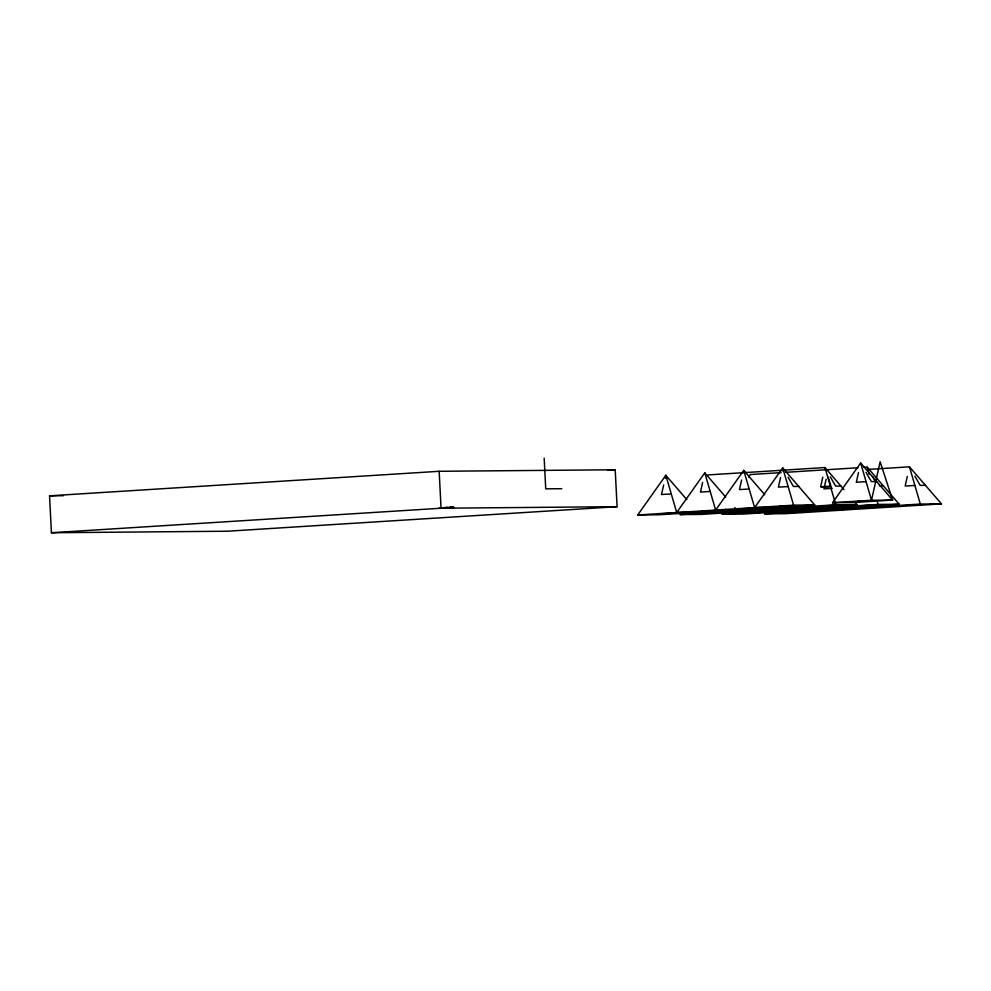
<?xml version="1.0" encoding="UTF-8"?>
<svg xmlns="http://www.w3.org/2000/svg" width="991" height="991" viewBox="0 0 991 991"><rect width="100%" height="100%" fill="white"/><g stroke="black" fill="none" stroke-linecap="round" stroke-linejoin="round"><path stroke-width="1.49" d="M665.295 478.319L665.828 475.284L686.813 499.6M854.948 502.288L856.955 504.605L835.822 504.791L679.975 514.602L701.095 514.416L701.64 511.381M782.172 470.96L782.717 467.913L814.701 504.976L658.854 514.787L637.721 514.973L665.828 475.284L676.692 512.52L697.813 512.335M663.673 484.896L661.517 494.509L671.254 493.902M702.631 482.444L700.476 492.056L710.225 491.449M741.602 479.991L739.447 489.604L749.184 488.997M780.561 477.538L778.406 487.151L788.142 486.544M822.803 477.166L820.659 486.779L830.396 486.172M826.098 479.26L823.942 488.873L832.291 488.34M858.479 472.633L856.323 482.245L866.072 481.626M907.31 476.436L905.155 486.048L914.891 485.441M676.692 512.52L704.787 472.831L725.784 497.148M734.777 507.565L736.771 509.882L715.651 510.068L743.745 470.378L764.742 494.695M864.14 467.38L867.212 467.182L899.196 504.246L743.349 514.056L722.228 514.242L725.734 509.275M748.564 477.03L750.323 474.54L781.081 472.608M775.742 507.429L754.609 507.615L782.717 467.913L793.58 505.162L814.701 504.976M832.539 502.71L860.634 463.008L892.631 500.071L853.66 502.524L832.539 502.71L871.498 500.257L892.643 500.071L880.132 461.781L871.51 500.244L860.634 463.008M442.63 507.85L449.889 507.615A47.011 1.065 -2.9 0 1 453.556 507.417M445.046 507.689L443.46 507.912L446.916 507.764A57.973 1.313 -2.9 0 1 452.02 507.503L453.667 507.417M447.796 507.466L445.839 507.689L448.304 507.677M443.064 507.826L439.199 508.185L446.557 507.813M443.733 507.764L440.661 508.073L444.179 507.937M446.817 507.528L442.097 507.999L445.665 507.813M443.411 507.788L445.182 507.64M444.501 507.702L447.35 507.479M49.55 495.822L439.174 471.295L615.213 469.759L617.083 506.686L227.459 531.226L51.421 532.749L49.55 495.822L63.449 495.698M607.52 470.254L615.213 469.759M708.07 474.912L824.958 467.554L843.96 489.554M785.702 472.323L857.983 467.764M869.342 469.35L909.465 466.823L941.45 503.874L785.603 513.685L764.47 513.871L920.329 504.06L941.45 503.874M51.421 532.749L441.045 508.222L617.083 506.686M821.477 487.312L831.214 486.692M637.721 514.973L793.58 505.162M677.51 513.041L662.483 513.697M716.468 510.588L701.455 511.245M755.439 508.135L740.413 508.792M794.398 505.683L779.372 506.339M872.328 500.777L857.302 501.434M719.763 512.669L704.737 513.326M758.722 510.216L743.696 510.873M797.681 507.764L782.667 508.42M836.652 505.311L821.626 505.967M701.095 514.416L856.955 504.605M722.228 514.242L878.076 504.419L899.196 504.246M762.005 512.31L746.991 512.966M800.976 509.857L785.95 510.514M839.934 507.404L824.908 508.061M878.893 504.939L863.879 505.608M804.258 511.938L789.232 512.595M843.217 509.485L828.203 510.142M882.188 507.033L867.162 507.689M921.147 504.58L906.121 505.237M445.826 507.85L447.907 507.726M446.916 507.764L450.087 507.603A56.363 1.276 -2.9 0 1 453.444 507.417A57.267 1.301 -2.9 0 0 449.53 507.627M448.626 507.665L450.025 507.59A44.186 1.003 -2.9 0 1 452.255 507.466L453.221 507.429M876.626 481.539L871.349 481.589L865.998 472.298M798.709 486.445L793.432 486.494L788.068 477.204M840.963 486.085L835.673 486.123L830.322 476.844M879.24 485.751L883.204 485.714M925.458 485.342L920.181 485.392L914.817 476.101M561.81 488.699L545.731 488.836L544.183 458.251M872.563 476.473L875.635 481.775M828.092 477.117L830.768 485.33M909.465 466.823L920.329 504.06M867.212 467.182L869.305 474.342M877.246 501.557L878.076 504.419M824.958 467.554L835.822 504.791M743.745 470.378L754.609 507.615M704.787 472.831L715.651 510.068M439.174 471.295L441.045 508.222M449.121 507.677A53.403 1.214 -2.9 0 1 453.779 507.417"/></g></svg>
